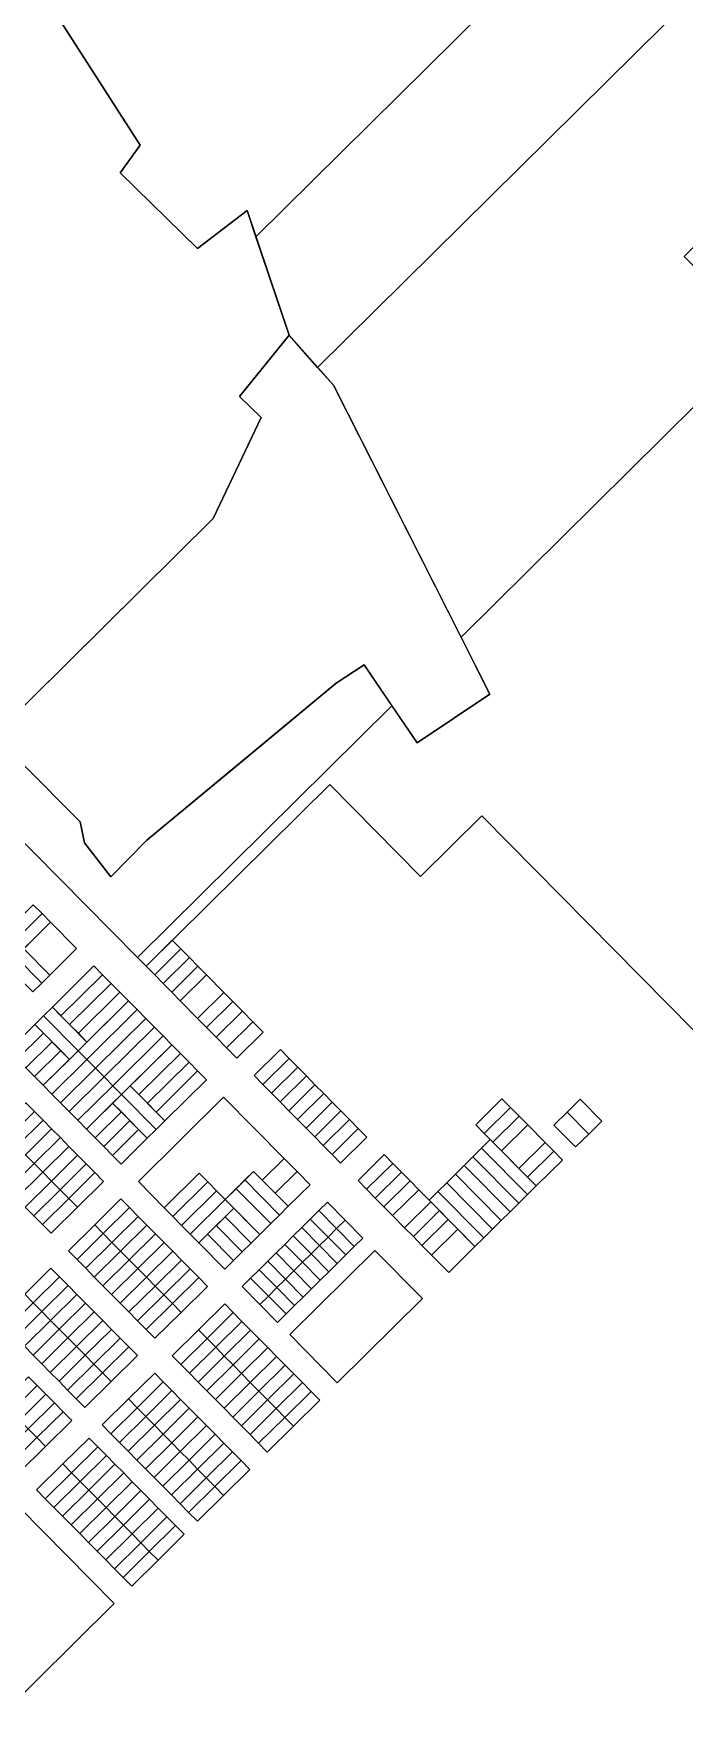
# Model space of a CAD drawing. Header units: metres. Extents: x 5590187 to 5598444, y 6961268 to 6971080.
# Drawn here: x 5596942 to 5597471, y 6966540 to 6967911 of the extents above; entities that cross this region are included whole.
import ezdxf

# ---------------------------------------------------------------- set-up
doc = ezdxf.new("R2010")
doc.units = ezdxf.units.M
doc.layers.add('zz_catastro_fontana', color=7, linetype='Continuous')

msp = doc.modelspace()

# ---------------------------------------------------------------- linework, layer by layer
at = {"layer": 'zz_catastro_fontana'}
for points in [[(5597115.4, 6967767.2), (5597075.2, 6967736.2), (5597012.1, 6967797.8), (5597028.5, 6967820.1), (5596944.6, 6967950.9), (5597280, 6968283), (5597470.9, 6968089.9), (5597122.6, 6967745.6), (5597115.4, 6967767.2)], [(5597122.6, 6967745.6), (5597470.9, 6968089.9), (5597548.7, 6968011.3), (5597172.8, 6967639.6), (5597149.5, 6967665.7), (5597122.6, 6967745.6)], [(5597651, 6967907.8), (5597470.9, 6967729.8), (5597535.9, 6967664.1), (5597289.4, 6967420.3), (5597185.7, 6967625.2), (5597172.8, 6967639.6), (5597548.7, 6968011.3), (5597651, 6967907.8)], [(5596613.6, 6967624), (5596924.5, 6967931.4), (5596944.6, 6967950.9), (5597028.5, 6967820.1), (5597012.1, 6967797.8), (5597075.2, 6967736.2), (5597115.4, 6967767.2), (5597149.5, 6967665.7), (5597109.2, 6967616.1), (5597126.8, 6967599), (5597087.9, 6967516.9), (5596910.1, 6967341), (5596886.7, 6967392.5), (5596817.3, 6967460.2), (5596802.1, 6967478.9), (5596708.2, 6967529.5), (5596724.6, 6967545.7), (5596697.9, 6967572.7), (5596680.4, 6967556.4), (5596613.6, 6967624)], [(5596899.8, 6967288), (5596878.3, 6967309.6), (5597087.9, 6967516.9), (5597126.8, 6967599), (5597109.2, 6967616.1), (5597149.5, 6967665.7), (5597185.7, 6967625.2), (5597312.9, 6967374.1), (5597253.7, 6967334.5), (5597210.7, 6967398), (5597187.9, 6967383.1), (5597033.9, 6967255.4), (5597004.7, 6967225.5), (5596983.2, 6967253.4), (5596979.7, 6967270.2), (5596933.1, 6967317.3), (5596899.8, 6967288)], [(5597233.2, 6967364.7), (5597253.7, 6967334.5), (5597312.9, 6967374.1), (5597289.4, 6967420.3), (5597535.9, 6967664.1), (5597789, 6967408.1), (5597478.5, 6967101), (5597306.2, 6967275.2), (5597256.4, 6967226), (5597182.6, 6967300.6), (5597033.3, 6967153), (5597026.3, 6967160.1), (5597233.2, 6967364.7)], [(5597233.2, 6967364.7), (5597026.3, 6967160.1), (5596899.8, 6967288), (5596933.1, 6967317.3), (5596979.7, 6967270.2), (5596983.2, 6967253.4), (5597004.7, 6967225.5), (5597033.9, 6967255.4), (5597110.9, 6967319.2), (5597187.9, 6967383.1), (5597210.7, 6967398), (5597233.2, 6967364.7)], [(5596941.6, 6967203), (5596948.7, 6967195.9), (5596913.1, 6967160.7), (5596906.1, 6967167.8), (5596941.6, 6967203)], [(5596948.7, 6967195.9), (5596955.7, 6967188.8), (5596920.1, 6967153.6), (5596913.1, 6967160.7), (5596948.7, 6967195.9)], [(5596955.7, 6967188.8), (5596976.8, 6967167.4), (5596955, 6967145.8), (5596933.9, 6967167.2), (5596955.7, 6967188.8)], [(5597033.3, 6967153), (5597054.6, 6967174.1), (5597061.6, 6967167), (5597040.3, 6967145.9), (5597033.3, 6967153)], [(5596927.3, 6967160.6), (5596948.4, 6967139.3), (5596941.2, 6967132.3), (5596920.1, 6967153.6), (5596927.3, 6967160.6)], [(5596933.9, 6967167.2), (5596955, 6967145.8), (5596948.4, 6967139.3), (5596927.3, 6967160.6), (5596933.9, 6967167.2)], [(5597040.3, 6967145.9), (5597061.6, 6967167), (5597068.5, 6967160), (5597047.2, 6967138.9), (5597040.3, 6967145.9)], [(5597047.2, 6967138.9), (5597068.5, 6967160), (5597075.4, 6967153), (5597054.1, 6967131.9), (5597047.2, 6967138.9)], [(5596957.1, 6967119.8), (5596990.9, 6967153.2), (5596997.9, 6967146.1), (5596964.1, 6967112.7), (5596957.1, 6967119.8)], [(5596964.1, 6967112.7), (5596997.9, 6967146.1), (5597004.9, 6967139), (5596971.1, 6967105.6), (5596964.1, 6967112.7)], [(5597054.1, 6967131.9), (5597075.4, 6967153), (5597082.5, 6967145.9), (5597061.1, 6967124.8), (5597054.1, 6967131.9)], [(5597061.1, 6967124.8), (5597082.5, 6967145.9), (5597096.5, 6967131.7), (5597075.2, 6967110.6), (5597061.1, 6967124.8)], [(5596971.1, 6967105.6), (5597004.9, 6967139), (5597012, 6967131.9), (5596978.2, 6967098.5), (5596971.1, 6967105.6)], [(5596978.2, 6967098.5), (5597012, 6967131.9), (5597019, 6967124.8), (5596985.2, 6967091.4), (5596978.2, 6967098.5)], [(5597075.2, 6967110.6), (5597096.5, 6967131.7), (5597103.7, 6967124.4), (5597082.4, 6967103.3), (5597075.2, 6967110.6)], [(5596950, 6967112.8), (5596957.1, 6967119.8), (5596985.2, 6967091.4), (5596978.1, 6967084.3), (5596950, 6967112.8)], [(5596978.1, 6967084.3), (5597019, 6967124.8), (5597026, 6967117.7), (5596985.1, 6967077.2), (5596978.1, 6967084.3)], [(5596985.1, 6967077.2), (5597026, 6967117.7), (5597033, 6967110.5), (5596992.2, 6967070.1), (5596985.1, 6967077.2)], [(5597082.4, 6967103.3), (5597103.7, 6967124.4), (5597111.6, 6967116.5), (5597090.2, 6967095.4), (5597082.4, 6967103.3)], [(5597090.2, 6967095.4), (5597111.6, 6967116.5), (5597120, 6967107.9), (5597098.7, 6967086.8), (5597090.2, 6967095.4)], [(5596921.5, 6967084.6), (5596942.9, 6967105.7), (5596949.9, 6967098.6), (5596928.6, 6967077.5), (5596921.5, 6967084.6)], [(5596942.9, 6967105.7), (5596950, 6967112.8), (5596978.1, 6967084.3), (5596971, 6967077.3), (5596942.9, 6967105.7)], [(5596992.2, 6967070.1), (5597033, 6967110.5), (5597040.1, 6967103.4), (5596999.2, 6967063), (5596992.2, 6967070.1)], [(5596999.2, 6967063), (5597040.1, 6967103.4), (5597047.1, 6967096.3), (5597006.2, 6967055.9), (5596999.2, 6967063)], [(5597098.7, 6967086.8), (5597120, 6967107.9), (5597128.4, 6967099.4), (5597107.1, 6967078.3), (5597098.7, 6967086.8)], [(5596928.6, 6967077.5), (5596949.9, 6967098.6), (5596956.9, 6967091.5), (5596935.6, 6967070.4), (5596928.6, 6967077.5)], [(5596935.6, 6967070.4), (5596956.9, 6967091.5), (5596964, 6967084.4), (5596942.6, 6967063.3), (5596935.6, 6967070.4)], [(5597006.2, 6967055.9), (5597047.1, 6967096.3), (5597054.1, 6967089.2), (5597013.3, 6967048.8), (5597006.2, 6967055.9)], [(5597020.4, 6967055.8), (5597054.1, 6967089.2), (5597061.2, 6967082.1), (5597027.4, 6967048.7), (5597020.4, 6967055.8)], [(5596942.6, 6967063.3), (5596964, 6967084.4), (5596971, 6967077.3), (5596949.7, 6967056.2), (5596942.6, 6967063.3)], [(5596949.7, 6967056.2), (5596978.1, 6967084.3), (5596985.1, 6967077.2), (5596956.7, 6967049.1), (5596949.7, 6967056.2)], [(5596956.7, 6967049.1), (5596985.1, 6967077.2), (5596992.2, 6967070.1), (5596963.7, 6967042), (5596956.7, 6967049.1)], [(5597027.4, 6967048.7), (5597061.2, 6967082.1), (5597068.2, 6967075), (5597034.4, 6967041.6), (5597027.4, 6967048.7)], [(5597034.4, 6967041.6), (5597068.2, 6967075), (5597075.2, 6967067.9), (5597041.5, 6967034.5), (5597034.4, 6967041.6)], [(5597121.2, 6967064.1), (5597142.5, 6967085.2), (5597149.5, 6967078.1), (5597128.2, 6967057), (5597121.2, 6967064.1)], [(5597128.2, 6967057), (5597149.5, 6967078.1), (5597156.6, 6967071), (5597135.2, 6967049.9), (5597128.2, 6967057)], [(5596963.7, 6967042), (5596992.2, 6967070.1), (5596999.2, 6967063), (5596970.8, 6967034.9), (5596963.7, 6967042)], [(5596970.8, 6967034.9), (5596999.2, 6967063), (5597006.2, 6967055.9), (5596977.8, 6967027.8), (5596970.8, 6967034.9)], [(5597041.5, 6967034.5), (5597075.2, 6967067.9), (5597082.3, 6967060.8), (5597048.5, 6967027.4), (5597041.5, 6967034.5)], [(5597135.2, 6967049.9), (5597156.6, 6967071), (5597163.6, 6967063.9), (5597142.3, 6967042.8), (5597135.2, 6967049.9)], [(5597142.3, 6967042.8), (5597163.6, 6967063.9), (5597170.6, 6967056.7), (5597149.3, 6967035.6), (5597142.3, 6967042.8)], [(5596977.8, 6967027.8), (5597006.2, 6967055.9), (5597013.3, 6967048.8), (5596984.8, 6967020.7), (5596977.8, 6967027.8)], [(5597006.1, 6967041.7), (5597013.3, 6967048.8), (5597041.4, 6967020.3), (5597034.3, 6967013.3), (5597006.1, 6967041.7)], [(5597013.3, 6967048.8), (5597020.4, 6967055.8), (5597048.5, 6967027.4), (5597041.4, 6967020.3), (5597013.3, 6967048.8)], [(5597149.3, 6967035.6), (5597170.6, 6967056.7), (5597177.7, 6967049.6), (5597156.3, 6967028.5), (5597149.3, 6967035.6)], [(5597156.3, 6967028.5), (5597177.7, 6967049.6), (5597184.7, 6967042.5), (5597163.4, 6967021.4), (5597156.3, 6967028.5)], [(5596914.1, 6967021), (5596935.4, 6967042.1), (5596942.5, 6967035), (5596921.1, 6967013.9), (5596914.1, 6967021)], [(5596921.1, 6967013.9), (5596942.5, 6967035), (5596949.5, 6967027.9), (5596928.2, 6967006.8), (5596921.1, 6967013.9)], [(5596984.8, 6967020.7), (5597006.1, 6967041.7), (5597013.2, 6967034.6), (5596991.8, 6967013.5), (5596984.8, 6967020.7)], [(5596991.8, 6967013.5), (5597013.2, 6967034.6), (5597020.2, 6967027.5), (5596998.9, 6967006.4), (5596991.8, 6967013.5)], [(5597145.6, 6966996.8), (5597127.8, 6966979.2), (5597120.7, 6966986.3), (5597097.6, 6966963.5), (5597076.5, 6966984.8), (5597048.1, 6966956.7), (5597027, 6966978), (5597096.3, 6967046.5), (5597145.6, 6966996.8)], [(5597163.4, 6967021.4), (5597184.7, 6967042.5), (5597191.7, 6967035.4), (5597170.4, 6967014.3), (5597163.4, 6967021.4)], [(5597170.4, 6967014.3), (5597191.7, 6967035.4), (5597198.8, 6967028.3), (5597177.4, 6967007.2), (5597170.4, 6967014.3)], [(5597329.6, 6967038.2), (5597308.3, 6967017.1), (5597301.3, 6967024.2), (5597322.6, 6967045.3), (5597329.6, 6967038.2)], [(5597336.7, 6967031.1), (5597315.3, 6967010), (5597308.3, 6967017.1), (5597329.6, 6967038.2), (5597336.7, 6967031.1)], [(5597382.5, 6967006.1), (5597364.9, 6967023.8), (5597375.6, 6967034.4), (5597393.2, 6967016.6), (5597382.5, 6967006.1)], [(5597393.2, 6967016.6), (5597375.6, 6967034.4), (5597386.2, 6967044.9), (5597403.8, 6967027.2), (5597393.2, 6967016.6)], [(5596928.2, 6967006.8), (5596949.5, 6967027.9), (5596956.5, 6967020.8), (5596935.2, 6966999.7), (5596928.2, 6967006.8)], [(5596935.2, 6966999.7), (5596956.5, 6967020.8), (5596963.6, 6967013.7), (5596942.2, 6966992.6), (5596935.2, 6966999.7)], [(5596998.9, 6967006.4), (5597020.2, 6967027.5), (5597027.2, 6967020.4), (5597005.9, 6966999.3), (5596998.9, 6967006.4)], [(5597005.9, 6966999.3), (5597027.2, 6967020.4), (5597034.3, 6967013.3), (5597012.9, 6966992.2), (5597005.9, 6966999.3)], [(5597177.4, 6967007.2), (5597198.8, 6967028.3), (5597205.8, 6967021.2), (5597184.5, 6967000.1), (5597177.4, 6967007.2)], [(5597184.5, 6967000.1), (5597205.8, 6967021.2), (5597212.8, 6967014.1), (5597191.5, 6966993), (5597184.5, 6967000.1)], [(5597343.7, 6967024), (5597322.4, 6967002.9), (5597315.3, 6967010), (5597336.7, 6967031.1), (5597343.7, 6967024)], [(5597357.8, 6967009.7), (5597336.4, 6966988.6), (5597322.4, 6967002.9), (5597343.7, 6967024), (5597357.8, 6967009.7)], [(5596942.2, 6966992.6), (5596963.6, 6967013.7), (5596970.6, 6967006.6), (5596949.3, 6966985.5), (5596942.2, 6966992.6)], [(5596949.3, 6966985.5), (5596970.6, 6967006.6), (5596977.6, 6966999.5), (5596956.3, 6966978.4), (5596949.3, 6966985.5)], [(5597343.4, 6966967.4), (5597306.1, 6967005.1), (5597313.2, 6967012.1), (5597350.5, 6966974.4), (5597343.4, 6966967.4)], [(5597364.8, 6967002.6), (5597343.5, 6966981.5), (5597336.4, 6966988.6), (5597357.8, 6967009.7), (5597364.8, 6967002.6)], [(5596913.9, 6966978.6), (5596935.2, 6966999.7), (5596942.2, 6966992.6), (5596920.9, 6966971.5), (5596913.9, 6966978.6)], [(5596920.9, 6966971.5), (5596942.2, 6966992.6), (5596949.3, 6966985.5), (5596927.9, 6966964.4), (5596920.9, 6966971.5)], [(5596956.3, 6966978.4), (5596977.6, 6966999.5), (5596984.7, 6966992.4), (5596963.3, 6966971.3), (5596956.3, 6966978.4)], [(5596963.3, 6966971.3), (5596984.7, 6966992.4), (5596991.7, 6966985.3), (5596970.4, 6966964.2), (5596963.3, 6966971.3)], [(5597145.6, 6966996.8), (5597156.1, 6966986.1), (5597138.3, 6966968.5), (5597127.8, 6966979.2), (5597145.6, 6966996.8)], [(5597205.6, 6966978.8), (5597226.9, 6966999.9), (5597233.9, 6966992.7), (5597212.6, 6966971.7), (5597205.6, 6966978.8)], [(5597212.6, 6966971.7), (5597233.9, 6966992.7), (5597241, 6966985.6), (5597219.6, 6966964.5), (5597212.6, 6966971.7)], [(5597329.2, 6966953.3), (5597291.9, 6966991), (5597299, 6966998), (5597336.3, 6966960.4), (5597329.2, 6966953.3)], [(5597336.3, 6966960.4), (5597299, 6966998), (5597306.1, 6967005.1), (5597343.4, 6966967.4), (5597336.3, 6966960.4)], [(5597371.8, 6966995.5), (5597350.5, 6966974.4), (5597343.5, 6966981.5), (5597364.8, 6967002.6), (5597371.8, 6966995.5)], [(5596927.9, 6966964.4), (5596949.3, 6966985.5), (5596956.3, 6966978.4), (5596935, 6966957.3), (5596927.9, 6966964.4)], [(5596970.4, 6966964.2), (5596991.7, 6966985.3), (5596998.7, 6966978.1), (5596977.4, 6966957.1), (5596970.4, 6966964.2)], [(5597076.5, 6966984.8), (5597083.6, 6966977.7), (5597055.1, 6966949.5), (5597048.1, 6966956.7), (5597076.5, 6966984.8)], [(5597113.6, 6966979.3), (5597141.8, 6966950.8), (5597134.7, 6966943.8), (5597106.5, 6966972.2), (5597113.6, 6966979.3)], [(5597120.7, 6966986.3), (5597148.9, 6966957.9), (5597141.8, 6966950.8), (5597113.6, 6966979.3), (5597120.7, 6966986.3)], [(5597156.1, 6966986.1), (5597166.6, 6966975.4), (5597148.9, 6966957.9), (5597138.3, 6966968.5), (5597156.1, 6966986.1)], [(5597219.6, 6966964.5), (5597241, 6966985.6), (5597248, 6966978.5), (5597226.7, 6966957.4), (5597219.6, 6966964.5)], [(5597314.9, 6966939.3), (5597277.7, 6966976.9), (5597284.8, 6966984), (5597322.1, 6966946.3), (5597314.9, 6966939.3)], [(5597322.1, 6966946.3), (5597284.8, 6966984), (5597291.9, 6966991), (5597329.2, 6966953.3), (5597322.1, 6966946.3)], [(5596935, 6966957.3), (5596956.3, 6966978.4), (5596963.3, 6966971.3), (5596942, 6966950.2), (5596935, 6966957.3)], [(5596942, 6966950.2), (5596963.3, 6966971.3), (5596970.4, 6966964.2), (5596949, 6966943.1), (5596942, 6966950.2)], [(5597083.6, 6966977.7), (5597090.6, 6966970.6), (5597062.2, 6966942.4), (5597055.1, 6966949.5), (5597083.6, 6966977.7)], [(5597090.6, 6966970.6), (5597097.6, 6966963.5), (5597069.2, 6966935.3), (5597062.2, 6966942.4), (5597090.6, 6966970.6)], [(5597106.5, 6966972.2), (5597134.7, 6966943.8), (5597125.8, 6966935), (5597097.6, 6966963.5), (5597106.5, 6966972.2)], [(5597226.7, 6966957.4), (5597248, 6966978.5), (5597255, 6966971.4), (5597233.7, 6966950.3), (5597226.7, 6966957.4)], [(5597233.7, 6966950.3), (5597255, 6966971.4), (5597264.9, 6966961.5), (5597243.5, 6966940.4), (5597233.7, 6966950.3)], [(5597300.7, 6966925.2), (5597263.5, 6966962.9), (5597270.6, 6966969.9), (5597307.8, 6966932.2), (5597300.7, 6966925.2)], [(5597307.8, 6966932.2), (5597270.6, 6966969.9), (5597277.7, 6966976.9), (5597314.9, 6966939.3), (5597307.8, 6966932.2)], [(5596949, 6966943.1), (5596970.4, 6966964.2), (5596977.4, 6966957.1), (5596956.1, 6966936), (5596949, 6966943.1)], [(5597012.8, 6966963.9), (5597019.8, 6966956.8), (5596998.5, 6966935.7), (5596991.5, 6966942.8), (5597012.8, 6966963.9)], [(5597019.8, 6966956.8), (5597026.8, 6966949.7), (5597005.5, 6966928.6), (5596998.5, 6966935.7), (5597019.8, 6966956.8)], [(5597097.6, 6966963.5), (5597104.7, 6966956.3), (5597076.2, 6966928.2), (5597069.2, 6966935.3), (5597097.6, 6966963.5)], [(5597104.7, 6966956.3), (5597125.8, 6966935), (5597118.7, 6966928), (5597097.6, 6966949.3), (5597104.7, 6966956.3)], [(5597166.8, 6966947.5), (5597173.8, 6966954.4), (5597188.2, 6966939.8), (5597181.3, 6966932.9), (5597166.8, 6966947.5)], [(5597173.8, 6966954.4), (5597180.7, 6966961.2), (5597195.1, 6966946.6), (5597188.2, 6966939.8), (5597173.8, 6966954.4)], [(5597243.5, 6966940.4), (5597264.9, 6966961.5), (5597271.9, 6966954.4), (5597250.6, 6966933.3), (5597243.5, 6966940.4)], [(5597250.6, 6966933.3), (5597271.9, 6966954.4), (5597278.9, 6966947.2), (5597257.6, 6966926.1), (5597250.6, 6966933.3)], [(5596991.5, 6966942.8), (5596998.5, 6966935.7), (5596977.2, 6966914.6), (5596970.1, 6966921.7), (5596991.5, 6966942.8)], [(5597026.8, 6966949.7), (5597033.9, 6966942.6), (5597012.5, 6966921.5), (5597005.5, 6966928.6), (5597026.8, 6966949.7)], [(5597033.9, 6966942.6), (5597040.9, 6966935.5), (5597019.6, 6966914.4), (5597012.5, 6966921.5), (5597033.9, 6966942.6)], [(5597090.4, 6966942.3), (5597111.5, 6966921), (5597104.4, 6966913.9), (5597083.3, 6966935.2), (5597090.4, 6966942.3)], [(5597097.6, 6966949.3), (5597118.7, 6966928), (5597111.5, 6966921), (5597090.4, 6966942.3), (5597097.6, 6966949.3)], [(5597153, 6966933.8), (5597159.9, 6966940.7), (5597174.3, 6966926.1), (5597167.4, 6966919.2), (5597153, 6966933.8)], [(5597159.9, 6966940.7), (5597166.8, 6966947.5), (5597181.3, 6966932.9), (5597174.3, 6966926.1), (5597159.9, 6966940.7)], [(5597181.3, 6966932.9), (5597188.2, 6966939.8), (5597202.6, 6966925.2), (5597195.7, 6966918.4), (5597181.3, 6966932.9)], [(5597188.2, 6966939.8), (5597195.1, 6966946.6), (5597209.5, 6966932.1), (5597202.6, 6966925.2), (5597188.2, 6966939.8)], [(5597257.6, 6966926.1), (5597278.9, 6966947.2), (5597286.7, 6966939.4), (5597265.3, 6966918.3), (5597257.6, 6966926.1)], [(5597265.3, 6966918.3), (5597286.7, 6966939.4), (5597300.7, 6966925.2), (5597279.4, 6966904.1), (5597265.3, 6966918.3)], [(5596998.5, 6966935.7), (5597005.5, 6966928.6), (5596984.2, 6966907.5), (5596977.2, 6966914.6), (5596998.5, 6966935.7)], [(5597005.5, 6966928.6), (5597012.5, 6966921.5), (5596991.2, 6966900.4), (5596984.2, 6966907.5), (5597005.5, 6966928.6)], [(5597040.9, 6966935.5), (5597047.9, 6966928.4), (5597026.6, 6966907.3), (5597019.6, 6966914.4), (5597040.9, 6966935.5)], [(5597047.9, 6966928.4), (5597055, 6966921.3), (5597033.6, 6966900.2), (5597026.6, 6966907.3), (5597047.9, 6966928.4)], [(5597083.3, 6966935.2), (5597104.4, 6966913.9), (5597097.3, 6966906.9), (5597076.2, 6966928.2), (5597083.3, 6966935.2)], [(5597139.1, 6966920.1), (5597146, 6966926.9), (5597160.5, 6966912.4), (5597153.5, 6966905.5), (5597139.1, 6966920.1)], [(5597146, 6966926.9), (5597153, 6966933.8), (5597167.4, 6966919.2), (5597160.5, 6966912.4), (5597146, 6966926.9)], [(5597167.4, 6966919.2), (5597174.3, 6966926.1), (5597188.7, 6966911.5), (5597181.8, 6966904.6), (5597167.4, 6966919.2)], [(5597174.3, 6966926.1), (5597181.3, 6966932.9), (5597195.7, 6966918.4), (5597188.7, 6966911.5), (5597174.3, 6966926.1)], [(5597012.5, 6966921.5), (5597019.6, 6966914.4), (5596998.2, 6966893.3), (5596991.2, 6966900.4), (5597012.5, 6966921.5)], [(5597019.6, 6966914.4), (5597026.6, 6966907.3), (5597005.3, 6966886.2), (5596998.2, 6966893.3), (5597019.6, 6966914.4)], [(5597055, 6966921.3), (5597062, 6966914.2), (5597040.7, 6966893.1), (5597033.6, 6966900.2), (5597055, 6966921.3)], [(5597062, 6966914.2), (5597069, 6966907), (5597047.7, 6966885.9), (5597040.7, 6966893.1), (5597062, 6966914.2)], [(5597125.2, 6966906.4), (5597132.2, 6966913.2), (5597146.6, 6966898.7), (5597139.7, 6966891.8), (5597125.2, 6966906.4)], [(5597132.2, 6966913.2), (5597139.1, 6966920.1), (5597153.5, 6966905.5), (5597146.6, 6966898.7), (5597132.2, 6966913.2)], [(5597219.4, 6966922.1), (5597258.1, 6966883), (5597188.7, 6966814.5), (5597150.1, 6966853.6), (5597219.4, 6966922.1)], [(5597153.5, 6966905.5), (5597160.5, 6966912.4), (5597174.9, 6966897.8), (5597167.9, 6966890.9), (5597153.5, 6966905.5)], [(5597160.5, 6966912.4), (5597167.4, 6966919.2), (5597181.8, 6966904.6), (5597174.9, 6966897.8), (5597160.5, 6966912.4)], [(5596955.9, 6966907.7), (5596962.9, 6966900.6), (5596941.6, 6966879.5), (5596934.6, 6966886.6), (5596955.9, 6966907.7)], [(5596962.9, 6966900.6), (5596970, 6966893.5), (5596948.6, 6966872.4), (5596941.6, 6966879.5), (5596962.9, 6966900.6)], [(5597026.6, 6966907.3), (5597033.6, 6966900.2), (5597012.3, 6966879.1), (5597005.3, 6966886.2), (5597026.6, 6966907.3)], [(5597033.6, 6966900.2), (5597040.7, 6966893.1), (5597019.3, 6966872), (5597012.3, 6966879.1), (5597033.6, 6966900.2)], [(5597069, 6966907), (5597076.1, 6966899.9), (5597054.7, 6966878.8), (5597047.7, 6966885.9), (5597069, 6966907)], [(5597076.1, 6966899.9), (5597083.1, 6966892.8), (5597061.8, 6966871.7), (5597054.7, 6966878.8), (5597076.1, 6966899.9)], [(5597111.4, 6966892.7), (5597118.3, 6966899.5), (5597132.7, 6966884.9), (5597125.8, 6966878.1), (5597111.4, 6966892.7)], [(5597118.3, 6966899.5), (5597125.2, 6966906.4), (5597139.7, 6966891.8), (5597132.7, 6966884.9), (5597118.3, 6966899.5)], [(5597139.7, 6966891.8), (5597146.6, 6966898.7), (5597161, 6966884.1), (5597154.1, 6966877.2), (5597139.7, 6966891.8)], [(5597146.6, 6966898.7), (5597153.5, 6966905.5), (5597167.9, 6966890.9), (5597161, 6966884.1), (5597146.6, 6966898.7)], [(5596970, 6966893.5), (5596977, 6966886.3), (5596955.7, 6966865.2), (5596948.6, 6966872.4), (5596970, 6966893.5)], [(5596977, 6966886.3), (5596984, 6966879.2), (5596962.7, 6966858.1), (5596955.7, 6966865.2), (5596977, 6966886.3)], [(5597040.7, 6966893.1), (5597047.7, 6966885.9), (5597026.4, 6966864.9), (5597019.3, 6966872), (5597040.7, 6966893.1)], [(5597047.7, 6966885.9), (5597054.7, 6966878.8), (5597033.4, 6966857.7), (5597026.4, 6966864.9), (5597047.7, 6966885.9)], [(5597125.8, 6966878.1), (5597132.7, 6966884.9), (5597147.1, 6966870.4), (5597140.2, 6966863.5), (5597125.8, 6966878.1)], [(5597132.7, 6966884.9), (5597139.7, 6966891.8), (5597154.1, 6966877.2), (5597147.1, 6966870.4), (5597132.7, 6966884.9)], [(5596941.6, 6966879.5), (5596948.6, 6966872.4), (5596927.3, 6966851.3), (5596920.3, 6966858.4), (5596941.6, 6966879.5)], [(5596948.6, 6966872.4), (5596955.7, 6966865.2), (5596934.3, 6966844.2), (5596927.3, 6966851.3), (5596948.6, 6966872.4)], [(5596984, 6966879.2), (5596991.1, 6966872.1), (5596969.7, 6966851), (5596962.7, 6966858.1), (5596984, 6966879.2)], [(5596991.1, 6966872.1), (5596998.1, 6966865), (5596976.8, 6966843.9), (5596969.7, 6966851), (5596991.1, 6966872.1)], [(5597054.7, 6966878.8), (5597061.8, 6966871.7), (5597040.4, 6966850.6), (5597033.4, 6966857.7), (5597054.7, 6966878.8)], [(5597097.2, 6966878.6), (5597104.2, 6966871.5), (5597082.9, 6966850.4), (5597075.8, 6966857.5), (5597097.2, 6966878.6)], [(5597104.2, 6966871.5), (5597111.2, 6966864.4), (5597089.9, 6966843.3), (5597082.9, 6966850.4), (5597104.2, 6966871.5)], [(5596955.7, 6966865.2), (5596962.7, 6966858.1), (5596941.4, 6966837), (5596934.3, 6966844.2), (5596955.7, 6966865.2)], [(5596962.7, 6966858.1), (5596969.7, 6966851), (5596948.4, 6966829.9), (5596941.4, 6966837), (5596962.7, 6966858.1)], [(5596998.1, 6966865), (5597005.1, 6966857.9), (5596983.8, 6966836.8), (5596976.8, 6966843.9), (5596998.1, 6966865)], [(5597005.1, 6966857.9), (5597012.2, 6966850.8), (5596990.8, 6966829.7), (5596983.8, 6966836.8), (5597005.1, 6966857.9)], [(5597075.8, 6966857.5), (5597082.9, 6966850.4), (5597061.5, 6966829.3), (5597054.5, 6966836.4), (5597075.8, 6966857.5)], [(5597111.2, 6966864.4), (5597118.3, 6966857.3), (5597096.9, 6966836.2), (5597089.9, 6966843.3), (5597111.2, 6966864.4)], [(5597118.3, 6966857.3), (5597125.3, 6966850.2), (5597104, 6966829.1), (5597096.9, 6966836.2), (5597118.3, 6966857.3)], [(5596969.7, 6966851), (5596976.8, 6966843.9), (5596955.4, 6966822.8), (5596948.4, 6966829.9), (5596969.7, 6966851)], [(5596976.8, 6966843.9), (5596983.8, 6966836.8), (5596962.5, 6966815.7), (5596955.4, 6966822.8), (5596976.8, 6966843.9)], [(5597012.2, 6966850.8), (5597019.2, 6966843.7), (5596997.9, 6966822.6), (5596990.8, 6966829.7), (5597012.2, 6966850.8)], [(5597019.2, 6966843.7), (5597026.2, 6966836.6), (5597004.9, 6966815.5), (5596997.9, 6966822.6), (5597019.2, 6966843.7)], [(5597082.9, 6966850.4), (5597089.9, 6966843.3), (5597068.6, 6966822.2), (5597061.5, 6966829.3), (5597082.9, 6966850.4)], [(5597089.9, 6966843.3), (5597096.9, 6966836.2), (5597075.6, 6966815.1), (5597068.6, 6966822.2), (5597089.9, 6966843.3)], [(5597125.3, 6966850.2), (5597132.3, 6966843.1), (5597111, 6966822), (5597104, 6966829.1), (5597125.3, 6966850.2)], [(5597132.3, 6966843.1), (5597139.4, 6966835.9), (5597118, 6966814.8), (5597111, 6966822), (5597132.3, 6966843.1)], [(5596983.8, 6966836.8), (5596990.8, 6966829.7), (5596969.5, 6966808.6), (5596962.5, 6966815.7), (5596983.8, 6966836.8)], [(5596990.8, 6966829.7), (5596997.9, 6966822.6), (5596976.5, 6966801.5), (5596969.5, 6966808.6), (5596990.8, 6966829.7)], [(5597096.9, 6966836.2), (5597104, 6966829.1), (5597082.6, 6966808), (5597075.6, 6966815.1), (5597096.9, 6966836.2)], [(5597104, 6966829.1), (5597111, 6966822), (5597089.7, 6966800.9), (5597082.6, 6966808), (5597104, 6966829.1)], [(5597139.4, 6966835.9), (5597146.4, 6966828.8), (5597125.1, 6966807.7), (5597118, 6966814.8), (5597139.4, 6966835.9)], [(5597146.4, 6966828.8), (5597153.4, 6966821.7), (5597132.1, 6966800.6), (5597125.1, 6966807.7), (5597146.4, 6966828.8)], [(5596937.7, 6966819.4), (5596944.8, 6966812.3), (5596923.4, 6966791.2), (5596916.4, 6966798.3), (5596937.7, 6966819.4)], [(5596997.9, 6966822.6), (5597004.9, 6966815.5), (5596983.6, 6966794.4), (5596976.5, 6966801.5), (5596997.9, 6966822.6)], [(5597026, 6966794.1), (5597018.9, 6966801.3), (5597040.3, 6966822.4), (5597047.3, 6966815.2), (5597026, 6966794.1)], [(5597047.3, 6966815.2), (5597054.3, 6966808.1), (5597033, 6966787), (5597026, 6966794.1), (5597047.3, 6966815.2)], [(5597111, 6966822), (5597118, 6966814.8), (5597096.7, 6966793.8), (5597089.7, 6966800.9), (5597111, 6966822)], [(5597118, 6966814.8), (5597125.1, 6966807.7), (5597103.7, 6966786.6), (5597096.7, 6966793.8), (5597118, 6966814.8)], [(5597153.4, 6966821.7), (5597160.4, 6966814.6), (5597139.1, 6966793.5), (5597132.1, 6966800.6), (5597153.4, 6966821.7)], [(5597160.4, 6966814.6), (5597167.5, 6966807.5), (5597146.1, 6966786.4), (5597139.1, 6966793.5), (5597160.4, 6966814.6)], [(5596944.8, 6966812.3), (5596951.8, 6966805.2), (5596930.5, 6966784.1), (5596923.4, 6966791.2), (5596944.8, 6966812.3)], [(5596951.8, 6966805.2), (5596958.8, 6966798.1), (5596937.5, 6966777), (5596930.5, 6966784.1), (5596951.8, 6966805.2)], [(5597004.6, 6966773.1), (5596997.6, 6966780.2), (5597018.9, 6966801.3), (5597026, 6966794.1), (5597004.6, 6966773.1)], [(5597054.3, 6966808.1), (5597061.4, 6966801), (5597040, 6966779.9), (5597033, 6966787), (5597054.3, 6966808.1)], [(5597061.4, 6966801), (5597068.4, 6966793.9), (5597047.1, 6966772.8), (5597040, 6966779.9), (5597061.4, 6966801)], [(5597125.1, 6966807.7), (5597132.1, 6966800.6), (5597110.8, 6966779.5), (5597103.7, 6966786.6), (5597125.1, 6966807.7)], [(5597132.1, 6966800.6), (5597139.1, 6966793.5), (5597117.8, 6966772.4), (5597110.8, 6966779.5), (5597132.1, 6966800.6)], [(5597167.5, 6966807.5), (5597174.5, 6966800.4), (5597153.2, 6966779.3), (5597146.1, 6966786.4), (5597167.5, 6966807.5)], [(5596958.8, 6966798.1), (5596965.9, 6966790.9), (5596944.5, 6966769.9), (5596937.5, 6966777), (5596958.8, 6966798.1)], [(5596965.9, 6966790.9), (5596972.9, 6966783.8), (5596951.6, 6966762.7), (5596944.5, 6966769.9), (5596965.9, 6966790.9)], [(5597026, 6966794.1), (5597033, 6966787), (5597011.7, 6966765.9), (5597004.6, 6966773.1), (5597026, 6966794.1)], [(5597033, 6966787), (5597040, 6966779.9), (5597018.7, 6966758.8), (5597011.7, 6966765.9), (5597033, 6966787)], [(5597068.4, 6966793.9), (5597075.4, 6966786.8), (5597054.1, 6966765.7), (5597047.1, 6966772.8), (5597068.4, 6966793.9)], [(5597075.4, 6966786.8), (5597082.5, 6966779.7), (5597061.1, 6966758.6), (5597054.1, 6966765.7), (5597075.4, 6966786.8)], [(5597139.1, 6966793.5), (5597146.1, 6966786.4), (5597124.8, 6966765.3), (5597117.8, 6966772.4), (5597139.1, 6966793.5)], [(5596937.5, 6966777), (5596944.5, 6966769.9), (5596923.2, 6966748.8), (5596916.2, 6966755.9), (5596937.5, 6966777)], [(5597040, 6966779.9), (5597047.1, 6966772.8), (5597025.7, 6966751.7), (5597018.7, 6966758.8), (5597040, 6966779.9)], [(5597082.5, 6966779.7), (5597089.5, 6966772.6), (5597068.2, 6966751.5), (5597061.1, 6966758.6), (5597082.5, 6966779.7)], [(5597146.1, 6966786.4), (5597153.2, 6966779.3), (5597131.8, 6966758.2), (5597124.8, 6966765.3), (5597146.1, 6966786.4)], [(5596944.5, 6966769.9), (5596951.6, 6966762.7), (5596930.2, 6966741.6), (5596923.2, 6966748.8), (5596944.5, 6966769.9)], [(5596972.7, 6966741.4), (5596965.6, 6966748.5), (5596987, 6966769.6), (5596994, 6966762.5), (5596972.7, 6966741.4)], [(5596994, 6966762.5), (5597001, 6966755.4), (5596979.7, 6966734.3), (5596972.7, 6966741.4), (5596994, 6966762.5)], [(5597047.1, 6966772.8), (5597054.1, 6966765.7), (5597032.8, 6966744.6), (5597025.7, 6966751.7), (5597047.1, 6966772.8)], [(5597054.1, 6966765.7), (5597061.1, 6966758.6), (5597039.8, 6966737.5), (5597032.8, 6966744.6), (5597054.1, 6966765.7)], [(5597089.5, 6966772.6), (5597096.5, 6966765.5), (5597075.2, 6966744.4), (5597068.2, 6966751.5), (5597089.5, 6966772.6)], [(5597096.5, 6966765.5), (5597103.6, 6966758.4), (5597082.2, 6966737.3), (5597075.2, 6966744.4), (5597096.5, 6966765.5)], [(5596911.4, 6966540.2), (5596749.7, 6966703.8), (5596792.4, 6966745.9), (5596876.7, 6966660.6), (5596930.1, 6966713.4), (5597007.4, 6966635.1), (5596911.4, 6966540.2)], [(5596951.3, 6966720.3), (5596944.3, 6966727.4), (5596965.6, 6966748.5), (5596972.7, 6966741.4), (5596951.3, 6966720.3)], [(5597001, 6966755.4), (5597008, 6966748.3), (5596986.7, 6966727.2), (5596979.7, 6966734.3), (5597001, 6966755.4)], [(5597008, 6966748.3), (5597015.1, 6966741.2), (5596993.7, 6966720.1), (5596986.7, 6966727.2), (5597008, 6966748.3)], [(5597061.1, 6966758.6), (5597068.2, 6966751.5), (5597046.8, 6966730.4), (5597039.8, 6966737.5), (5597061.1, 6966758.6)], [(5597068.2, 6966751.5), (5597075.2, 6966744.4), (5597053.9, 6966723.3), (5597046.8, 6966730.4), (5597068.2, 6966751.5)], [(5597103.6, 6966758.4), (5597110.6, 6966751.2), (5597089.3, 6966730.2), (5597082.2, 6966737.3), (5597103.6, 6966758.4)], [(5597110.6, 6966751.2), (5597117.6, 6966744.1), (5597096.3, 6966723), (5597089.3, 6966730.2), (5597110.6, 6966751.2)], [(5596972.7, 6966741.4), (5596979.7, 6966734.3), (5596958.4, 6966713.2), (5596951.3, 6966720.3), (5596972.7, 6966741.4)], [(5596979.7, 6966734.3), (5596986.7, 6966727.2), (5596965.4, 6966706.1), (5596958.4, 6966713.2), (5596979.7, 6966734.3)], [(5597015.1, 6966741.2), (5597022.1, 6966734.1), (5597000.8, 6966713), (5596993.7, 6966720.1), (5597015.1, 6966741.2)], [(5597022.1, 6966734.1), (5597029.1, 6966727), (5597007.8, 6966705.9), (5597000.8, 6966713), (5597022.1, 6966734.1)], [(5597075.2, 6966744.4), (5597082.2, 6966737.3), (5597060.9, 6966716.2), (5597053.9, 6966723.3), (5597075.2, 6966744.4)], [(5597082.2, 6966737.3), (5597089.3, 6966730.2), (5597067.9, 6966709.1), (5597060.9, 6966716.2), (5597082.2, 6966737.3)], [(5596986.7, 6966727.2), (5596993.7, 6966720.1), (5596972.4, 6966699), (5596965.4, 6966706.1), (5596986.7, 6966727.2)], [(5596993.7, 6966720.1), (5597000.8, 6966713), (5596979.4, 6966691.9), (5596972.4, 6966699), (5596993.7, 6966720.1)], [(5597029.1, 6966727), (5597036.2, 6966719.8), (5597014.8, 6966698.7), (5597007.8, 6966705.9), (5597029.1, 6966727)], [(5597036.2, 6966719.8), (5597043.2, 6966712.7), (5597021.9, 6966691.6), (5597014.8, 6966698.7), (5597036.2, 6966719.8)], [(5597089.3, 6966730.2), (5597096.3, 6966723), (5597075, 6966701.9), (5597067.9, 6966709.1), (5597089.3, 6966730.2)], [(5597000.8, 6966713), (5597007.8, 6966705.9), (5596986.5, 6966684.8), (5596979.4, 6966691.9), (5597000.8, 6966713)], [(5597007.8, 6966705.9), (5597014.8, 6966698.7), (5596993.5, 6966677.7), (5596986.5, 6966684.8), (5597007.8, 6966705.9)], [(5597043.2, 6966712.7), (5597050.2, 6966705.6), (5597028.9, 6966684.5), (5597021.9, 6966691.6), (5597043.2, 6966712.7)], [(5597050.2, 6966705.6), (5597057.3, 6966698.5), (5597035.9, 6966677.4), (5597028.9, 6966684.5), (5597050.2, 6966705.6)], [(5597014.8, 6966698.7), (5597021.9, 6966691.6), (5597000.5, 6966670.5), (5596993.5, 6966677.7), (5597014.8, 6966698.7)], [(5597021.9, 6966691.6), (5597028.9, 6966684.5), (5597007.6, 6966663.4), (5597000.5, 6966670.5), (5597021.9, 6966691.6)], [(5597057.3, 6966698.5), (5597064.3, 6966691.4), (5597043, 6966670.3), (5597035.9, 6966677.4), (5597057.3, 6966698.5)], [(5597028.9, 6966684.5), (5597035.9, 6966677.4), (5597014.6, 6966656.3), (5597007.6, 6966663.4), (5597028.9, 6966684.5)], [(5597035.9, 6966677.4), (5597043, 6966670.3), (5597021.6, 6966649.2), (5597014.6, 6966656.3), (5597035.9, 6966677.4)]]:
    msp.add_lwpolyline(points, close=True, dxfattribs=at)

doc.saveas('drawing.dxf')
